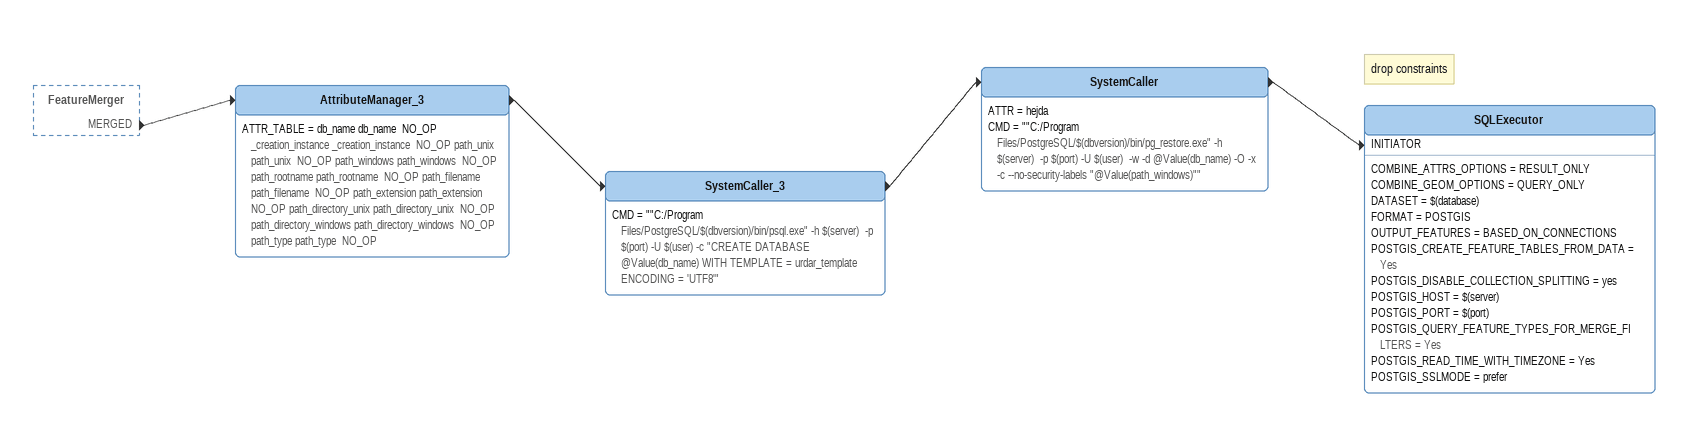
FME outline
FeatureMerger [outside]
    MERGED -> AttributeManager_3
AttributeManager_3
    ATTR_TABLE = db_name db_name  NO_OP _creation_instance _creation_instance  NO_OP path_unix path_unix  NO_OP path_windows path_windows  NO_OP path_rootname path_rootname  NO_OP path_filename path_filename  NO_OP path_extension path_extension  NO_OP path_directory_unix path_directory_unix  NO_OP path_directory_windows path_directory_windows  NO_OP path_type path_type  NO_OP
    -> SystemCaller_3
SystemCaller_3
    CMD = ""C:/Program Files/PostgreSQL/$(dbversion)/bin/psql.exe" -h $(server)  -p $(port) -U $(user) -c "CREATE DATABASE  @Value(db_name) WITH TEMPLATE = urdar_template ENCODING = 'UTF8'"
    -> SystemCaller
SystemCaller
    ATTR = hejda
    CMD = ""C:/Program Files/PostgreSQL/$(dbversion)/bin/pg_restore.exe" -h $(server)  -p $(port) -U $(user)  -w -d @Value(db_name) -O -x -c --no-security-labels "@Value(path_windows)""
    -> SQLExecutor [INITIATOR]
Note: drop constraints
SQLExecutor
    COMBINE_ATTRS_OPTIONS = RESULT_ONLY
    COMBINE_GEOM_OPTIONS = QUERY_ONLY
    DATASET = $(database)
    FORMAT = POSTGIS
    OUTPUT_FEATURES = BASED_ON_CONNECTIONS
    POSTGIS_CREATE_FEATURE_TABLES_FROM_DATA = Yes
    POSTGIS_DISABLE_COLLECTION_SPLITTING = yes
    POSTGIS_HOST = $(server)
    POSTGIS_PORT = $(port)
    POSTGIS_QUERY_FEATURE_TYPES_FOR_MERGE_FILTERS = Yes
    POSTGIS_READ_TIME_WITH_TIMEZONE = Yes
    POSTGIS_SSLMODE = prefer
